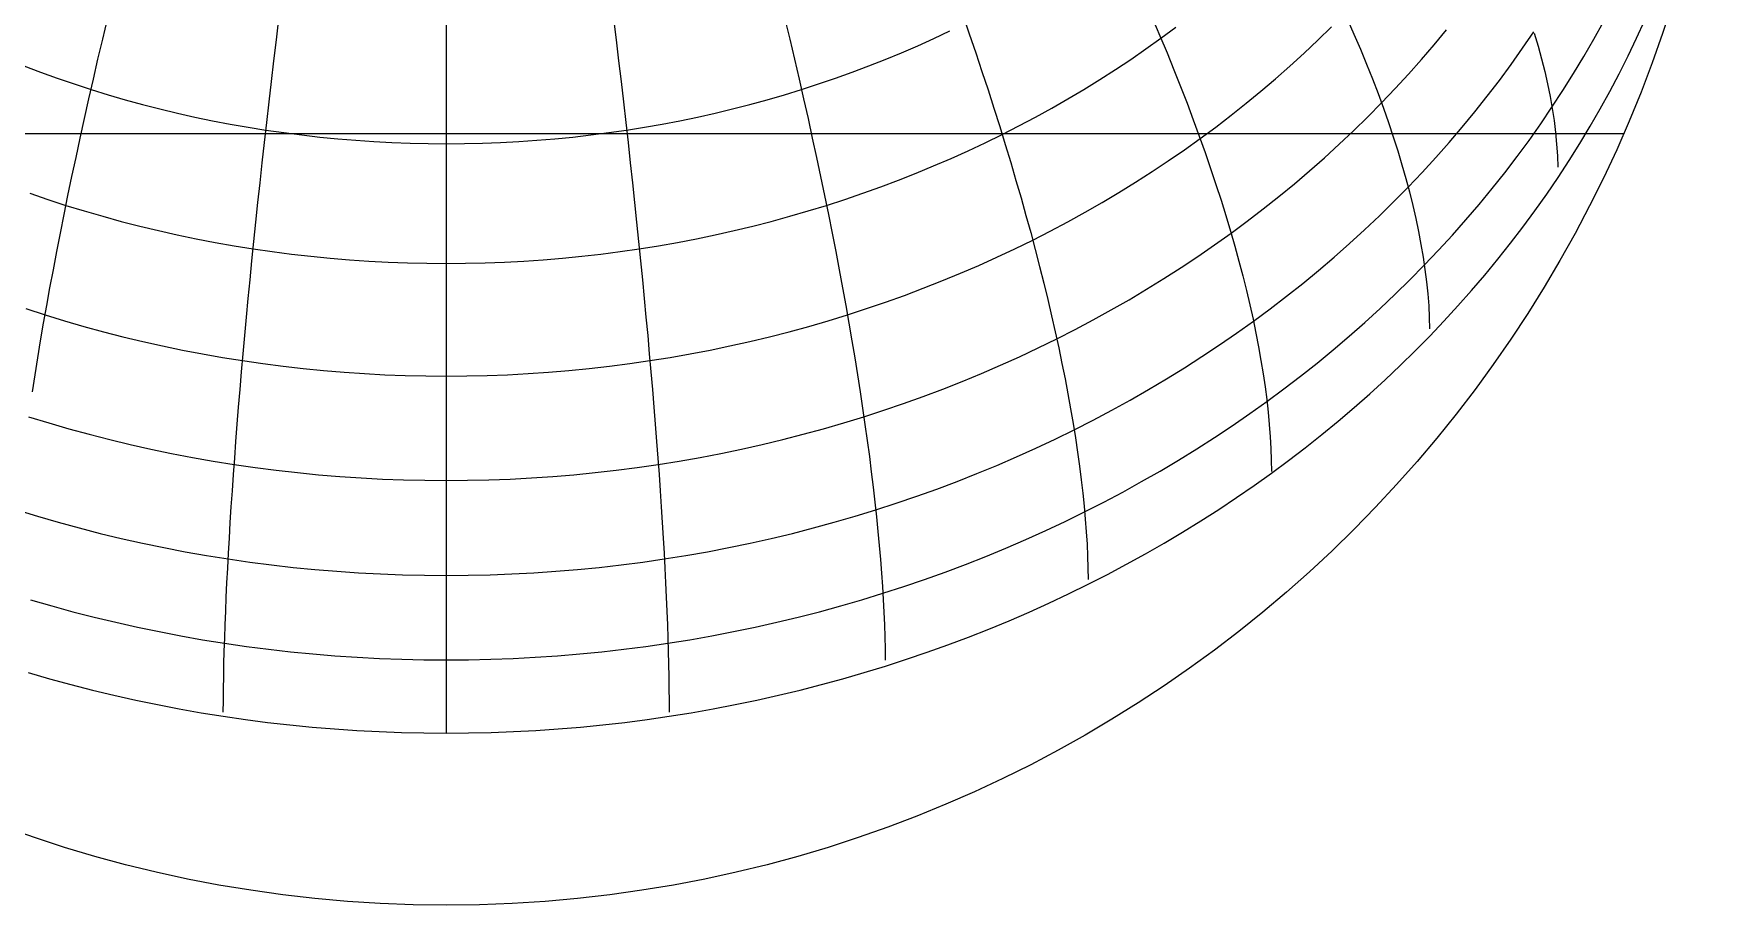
# Model space of a CAD drawing. Header units: millimetres. Extents: x -85 to 85, y -85 to 85.
# Drawn here: x -27.3 to 85, y -85 to -27.3 of the extents above; entities that cross this region are included whole.
import ezdxf

# ---------------------------------------------------------------- set-up
doc = ezdxf.new("R2010")
doc.units = ezdxf.units.MM
for name, color, linetype in [('CUT_OUTER', 1, 'Continuous'), ('ENGRAVE', 7, 'Continuous'), ('ENGRAVE_FINE', 8, 'Continuous')]:
    doc.layers.add(name, color=color, linetype=linetype)

msp = doc.modelspace()

# ---------------------------------------------------------------- linework, layer by layer
at = {"layer": 'CUT_OUTER'}
msp.add_circle((0, 0), 85, dxfattribs=at)
at = {"layer": 'ENGRAVE'}
msp.add_lwpolyline([(-27.6733, -69.6017), (-26.2664, -70.0093), (-24.8516, -70.3957), (-23.4292, -70.7605), (-21.9996, -71.1039), (-20.5634, -71.4256), (-19.1208, -71.7255), (-17.6725, -72.0036), (-16.2188, -72.2597), (-14.7601, -72.4938), (-13.2969, -72.7059), (-11.8297, -72.8958), (-10.3589, -73.0635), (-8.8849, -73.2089), (-7.4082, -73.332), (-5.9293, -73.4328), (-4.4486, -73.5113), (-2.9665, -73.5673), (-1.4835, -73.6009), (0, -73.6122), (1.4835, -73.6009), (2.9665, -73.5673), (4.4486, -73.5113), (5.9293, -73.4328), (7.4082, -73.332), (8.8849, -73.2089), (10.3589, -73.0635), (11.8297, -72.8958), (13.2969, -72.7059), (14.7601, -72.4938), (16.2188, -72.2597), (17.6725, -72.0036), (19.1208, -71.7255), (20.5634, -71.4256), (21.9996, -71.1039), (23.4292, -70.7605), (24.8516, -70.3957), (26.2664, -70.0093), (27.6733, -69.6017), (29.0717, -69.1728), (30.4613, -68.7229), (31.8416, -68.252), (33.2121, -67.7603), (34.5726, -67.2481), (35.9226, -66.7153), (37.2615, -66.1622), (38.5892, -65.5889), (39.9051, -64.9957), (41.2088, -64.3826), (42.5, -63.75), (43.7782, -63.0979), (45.0431, -62.4267), (46.2943, -61.7364), (47.5314, -61.0272), (48.754, -60.2996), (49.9617, -59.5535), (51.1543, -58.7893), (52.3312, -58.0072), (53.4922, -57.2074), (54.6369, -56.3902), (55.765, -55.5558), (56.8761, -54.7045), (57.9699, -53.8365), (59.046, -52.9522), (60.1041, -52.0517), (61.1439, -51.1353), (62.1651, -50.2034), (63.1673, -49.2561), (64.1503, -48.2939), (65.1138, -47.317), (66.0574, -46.3256), (66.9809, -45.3202), (67.884, -44.3009), (68.7664, -43.2681), (69.6279, -42.2222), (70.4682, -41.1634), (71.287, -40.0921), (72.0841, -39.0085), (72.8592, -37.9131), (73.6122, -36.8061), (74.3427, -35.6879), (75.0505, -34.5588), (75.7356, -33.4192), (76.3975, -32.2694), (77.0362, -31.1098), (77.6514, -29.9408), (78.2429, -28.7626), (78.8106, -27.5756), (79.3543, -26.3802)], dxfattribs=at)
at = {"layer": 'ENGRAVE_FINE'}
for points in [[(-27.8278, -45.4952), (-26.5583, -45.9062), (-25.2808, -46.298), (-23.9956, -46.6704), (-22.7031, -47.0233), (-21.4036, -47.3567), (-20.0977, -47.6703), (-18.7856, -47.9642), (-17.4678, -48.2382), (-16.1446, -48.4922), (-14.8166, -48.7262), (-13.484, -48.9401), (-12.1473, -49.1338), (-10.807, -49.3073), (-9.4633, -49.4605), (-8.1168, -49.5934), (-6.7678, -49.7058), (-5.4167, -49.7979), (-4.064, -49.8696), (-2.71, -49.9208), (-1.3552, -49.9515), (0, -49.9617), (1.3552, -49.9515), (2.71, -49.9208), (4.064, -49.8696), (5.4167, -49.7979), (6.7678, -49.7058), (8.1168, -49.5934), (9.4633, -49.4605), (10.807, -49.3073), (12.1473, -49.1338), (13.484, -48.9401), (14.8166, -48.7262), (16.1446, -48.4922), (17.4678, -48.2382), (18.7856, -47.9642), (20.0977, -47.6703), (21.4036, -47.3567), (22.7031, -47.0233), (23.9956, -46.6704), (25.2808, -46.298), (26.5583, -45.9062), (27.8278, -45.4952), (29.0887, -45.065), (30.3408, -44.6159), (31.5837, -44.1478), (32.8169, -43.6611), (34.0401, -43.1558), (35.253, -42.6321), (36.4551, -42.0902), (37.6461, -41.5302), (38.8257, -40.9522), (39.9934, -40.3565), (41.149, -39.7433), (42.292, -39.1127), (43.4221, -38.4649), (44.539, -37.8001), (45.6423, -37.1185), (46.7318, -36.4204), (47.807, -35.7059), (48.8676, -34.9752), (49.9133, -34.2287), (50.9439, -33.4664), (51.9589, -32.6887), (52.9581, -31.8958), (53.9412, -31.0879), (54.9078, -30.2652), (55.8577, -29.4281), (56.7906, -28.5768), (57.7062, -27.7114), (58.6042, -26.8324)], [(-27.5756, -37.858), (-26.3802, -38.2658), (-25.1768, -38.6554), (-23.9658, -39.0268), (-22.7474, -39.3799), (-21.5221, -39.7144), (-20.2903, -40.0304), (-19.0522, -40.3278), (-17.8084, -40.6064), (-16.5591, -40.8661), (-15.3048, -41.1069), (-14.0459, -41.3287), (-12.7826, -41.5315), (-11.5155, -41.7151), (-10.2448, -41.8796), (-8.9711, -42.0248), (-7.6946, -42.1508), (-6.4157, -42.2574), (-5.1349, -42.3447), (-3.8526, -42.4126), (-2.569, -42.4612), (-1.2847, -42.4903), (0, -42.5), (1.2847, -42.4903), (2.569, -42.4612), (3.8526, -42.4126), (5.1349, -42.3447), (6.4157, -42.2574), (7.6946, -42.1508), (8.9711, -42.0248), (10.2448, -41.8796), (11.5155, -41.7151), (12.7826, -41.5315), (14.0459, -41.3287), (15.3048, -41.1069), (16.5591, -40.8661), (17.8084, -40.6064), (19.0522, -40.3278), (20.2903, -40.0304), (21.5221, -39.7144), (22.7474, -39.3799), (23.9658, -39.0268), (25.1768, -38.6554), (26.3802, -38.2658), (27.5756, -37.858), (28.7626, -37.4322), (29.9408, -36.9885), (31.1098, -36.5271), (32.2694, -36.0481), (33.4192, -35.5517), (34.5588, -35.0379), (35.6879, -34.507), (36.8061, -33.9591), (37.9131, -33.3944), (39.0085, -32.8131), (40.0921, -32.2152), (41.1634, -31.6011), (42.2222, -30.9709), (43.2681, -30.3248), (44.3009, -29.663), (45.3202, -28.9857), (46.3256, -28.2931), (47.317, -27.5853), (48.2939, -26.8627)], [(-27.5217, -64.7779), (-26.1226, -65.1833), (-24.7155, -65.5676), (-23.3008, -65.9305), (-21.8791, -66.2719), (-20.4507, -66.5918), (-19.0161, -66.8901), (-17.5757, -67.1667), (-16.1299, -67.4214), (-14.6792, -67.6542), (-13.2241, -67.8651), (-11.7649, -68.054), (-10.3021, -68.2208), (-8.8362, -68.3654), (-7.3677, -68.4879), (-5.8968, -68.5881), (-4.4242, -68.6661), (-2.9502, -68.7218), (-1.4753, -68.7553), (0, -68.7664), (1.4753, -68.7553), (2.9502, -68.7218), (4.4242, -68.6661), (5.8968, -68.5881), (7.3677, -68.4879), (8.8362, -68.3654), (10.3021, -68.2208), (11.7649, -68.054), (13.2241, -67.8651), (14.6792, -67.6542), (16.1299, -67.4214), (17.5757, -67.1667), (19.0161, -66.8901), (20.4507, -66.5918), (21.8791, -66.2719), (23.3008, -65.9305), (24.7155, -65.5676), (26.1226, -65.1833), (27.5217, -64.7779), (28.9125, -64.3514), (30.2944, -63.9039), (31.6671, -63.4357), (33.0302, -62.9467), (34.3832, -62.4372), (35.7258, -61.9073), (37.0574, -61.3573), (38.3778, -60.7872), (39.6865, -60.1972), (40.9831, -59.5875), (42.2672, -58.9583), (43.5384, -58.3098), (44.7964, -57.6422), (46.0407, -56.9557), (47.271, -56.2505), (48.4869, -55.5268), (49.6881, -54.7848), (50.874, -54.0248), (52.0445, -53.2469), (53.1992, -52.4515), (54.3376, -51.6388), (55.4595, -50.809), (56.5645, -49.9624), (57.6523, -49.0991), (58.7225, -48.2196), (59.7748, -47.3241), (60.8089, -46.4127), (61.8245, -45.4859), (62.8213, -44.5439), (63.7989, -43.5869), (64.7571, -42.6153), (65.6955, -41.6294), (66.614, -40.6294), (67.5121, -39.6158), (68.3897, -38.5887), (69.2465, -37.5484), (70.0822, -36.4954), (70.8965, -35.43), (71.6892, -34.3523), (72.4601, -33.2629), (73.2089, -32.162), (73.9354, -31.0499), (74.6394, -29.927), (75.3207, -28.7937), (75.979, -27.6502), (76.6141, -26.497)], [(-27.401, -50.9977), (-27.2273, -49.8875), (-27.0453, -48.762), (-26.8551, -47.6218), (-26.6567, -46.467), (-26.4502, -45.298), (-26.2356, -44.1153), (-26.013, -42.9191), (-25.7825, -41.7099), (-25.5442, -40.488), (-25.298, -39.2537), (-25.0442, -38.0074), (-24.7827, -36.7496), (-24.5137, -35.4806), (-24.2372, -34.2008), (-23.9534, -32.9106), (-23.6622, -31.6103), (-23.3638, -30.3004), (-23.0583, -28.9813), (-22.7458, -27.6533), (-22.4264, -26.317)], [(-14.7598, -72.2116), (-14.7558, -71.4505), (-14.7474, -70.6677), (-14.7344, -69.8634), (-14.717, -69.0377), (-14.6951, -68.1911), (-14.6687, -67.3236), (-14.6379, -66.4357), (-14.6026, -65.5275), (-14.5628, -64.5994), (-14.5186, -63.6515), (-14.47, -62.6843), (-14.417, -61.698), (-14.3596, -60.6929), (-14.2978, -59.6693), (-14.2316, -58.6276), (-14.1611, -57.568), (-14.0863, -56.4908), (-14.0073, -55.3965), (-13.9239, -54.2852), (-13.8363, -53.1574), (-13.7445, -52.0135), (-13.6485, -50.8537), (-13.5484, -49.6784), (-13.4441, -48.4879), (-13.3357, -47.2827), (-13.2233, -46.0631), (-13.1068, -44.8295), (-12.9863, -43.5822), (-12.8619, -42.3216), (-12.7336, -41.0482), (-12.6014, -39.7622), (-12.4653, -38.4642), (-12.3255, -37.1544), (-12.1819, -35.8333), (-12.0346, -34.5012), (-11.8836, -33.1587), (-11.729, -31.8061), (-11.5709, -30.4438), (-11.4092, -29.0722), (-11.244, -27.6917), (-11.0754, -26.3028)], [(0, -26.2664), (0, -27.6733), (0, -29.0717), (0, -30.4613), (0, -31.8416), (0, -33.2121), (0, -34.5726), (0, -35.9226), (0, -37.2615), (0, -38.5892), (0, -39.9051), (0, -41.2088), (0, -42.5), (0, -43.7782), (0, -45.0431), (0, -46.2943), (0, -47.5314), (0, -48.754), (0, -49.9617), (0, -51.1543), (0, -52.3312), (0, -53.4922), (0, -54.6369), (0, -55.765), (0, -56.8761), (0, -57.9699), (0, -59.046), (0, -60.1041), (0, -61.1439), (0, -62.1651), (0, -63.1673), (0, -64.1503), (0, -65.1138), (0, -66.0574), (0, -66.9809), (0, -67.884), (0, -68.7664), (0, -69.6279), (0, -70.4682), (0, -71.287), (0, -72.0841), (0, -72.8592), (0, -73.6122)], [(11.0754, -26.3028), (11.244, -27.6917), (11.4092, -29.0722), (11.5709, -30.4438), (11.729, -31.8061), (11.8836, -33.1587), (12.0346, -34.5012), (12.1819, -35.8333), (12.3255, -37.1544), (12.4653, -38.4642), (12.6014, -39.7622), (12.7336, -41.0482), (12.8619, -42.3216), (12.9863, -43.5822), (13.1068, -44.8295), (13.2233, -46.0631), (13.3357, -47.2827), (13.4441, -48.4879), (13.5484, -49.6784), (13.6485, -50.8537), (13.7445, -52.0135), (13.8363, -53.1574), (13.9239, -54.2852), (14.0073, -55.3965), (14.0863, -56.4908), (14.1611, -57.568), (14.2316, -58.6276), (14.2978, -59.6693), (14.3596, -60.6929), (14.417, -61.698), (14.47, -62.6843), (14.5186, -63.6515), (14.5628, -64.5994), (14.6026, -65.5275), (14.6379, -66.4357), (14.6687, -67.3236), (14.6951, -68.1911), (14.717, -69.0377), (14.7344, -69.8634), (14.7474, -70.6677), (14.7558, -71.4505), (14.7598, -72.2116)], [(22.4264, -26.317), (22.7458, -27.6533), (23.0583, -28.9813), (23.3638, -30.3004), (23.6622, -31.6103), (23.9534, -32.9106), (24.2372, -34.2008), (24.5137, -35.4806), (24.7827, -36.7496), (25.0442, -38.0074), (25.298, -39.2537), (25.5442, -40.488), (25.7825, -41.7099), (26.013, -42.9191), (26.2356, -44.1153), (26.4502, -45.298), (26.6567, -46.467), (26.8551, -47.6218), (27.0453, -48.762), (27.2273, -49.8875), (27.401, -50.9977), (27.5664, -52.0924), (27.7233, -53.1712), (27.8718, -54.2338), (28.0118, -55.2799), (28.1433, -56.3092), (28.2662, -57.3213), (28.3805, -58.316), (28.4862, -59.2928), (28.5832, -60.2517), (28.6714, -61.1921), (28.751, -62.114), (28.8218, -63.0169), (28.8838, -63.9006), (28.937, -64.7649), (28.9813, -65.6094), (29.0169, -66.4339), (29.0436, -67.2382), (29.0615, -68.0221), (29.0705, -68.7852)], [(34.1926, -26.0477), (34.6279, -27.3013), (35.0527, -28.5465), (35.4668, -29.7831), (35.87, -31.0105), (36.2624, -32.2286), (36.6437, -33.4368), (37.0139, -34.6348), (37.3727, -35.8223), (37.7202, -36.9988), (38.0562, -38.1641), (38.3806, -39.3178), (38.6933, -40.4595), (38.9943, -41.5888), (39.2833, -42.7055), (39.5604, -43.8092), (39.8254, -44.8996), (40.0783, -45.9762), (40.319, -47.0389), (40.5475, -48.0872), (40.7635, -49.1209), (40.9672, -50.1396), (41.1583, -51.1431), (41.337, -52.1309), (41.503, -53.1029), (41.6564, -54.0587), (41.7971, -54.9981), (41.9251, -55.9207), (42.0403, -56.8262), (42.1427, -57.7145), (42.2322, -58.5852), (42.3089, -59.438), (42.3727, -60.2727), (42.4236, -61.0891), (42.4616, -61.8868), (42.4867, -62.6657), (42.4988, -63.4255)], [(46.7634, -26.2851), (47.2494, -27.4249), (47.7211, -28.5563), (48.1781, -29.6791), (48.6205, -30.7928), (49.0481, -31.8971), (49.4608, -32.9917), (49.8584, -34.0762), (50.2408, -35.1504), (50.6078, -36.2139), (50.9595, -37.2663), (51.2957, -38.3074), (51.6162, -39.3368), (51.921, -40.3542), (52.21, -41.3593), (52.4831, -42.3519), (52.7402, -43.3315), (52.9812, -44.298), (53.2061, -45.2509), (53.4148, -46.1901), (53.6072, -47.1152), (53.7833, -48.0259), (53.943, -48.922), (54.0863, -49.8032), (54.2131, -50.6692), (54.3234, -51.5198), (54.4171, -52.3548), (54.4943, -53.1737), (54.5548, -53.9765), (54.5988, -54.7628), (54.6261, -55.5324), (54.6368, -56.2852)], [(59.6499, -26.3048), (60.0965, -27.3115), (60.5248, -28.3097), (60.9346, -29.2994), (61.3259, -30.2801), (61.6985, -31.2517), (62.0523, -32.2137), (62.3872, -33.1658), (62.7031, -34.1079), (62.9999, -35.0396), (63.2775, -35.9606), (63.5358, -36.8707), (63.7748, -37.7695), (63.9944, -38.6569), (64.1944, -39.5324), (64.3749, -40.3959), (64.5358, -41.2471), (64.6771, -42.0858), (64.7986, -42.9116), (64.9004, -43.7243), (64.9825, -44.5238), (65.0447, -45.3096), (65.0871, -46.0817), (65.1097, -46.8397)], [(-28.4364, -58.825), (-27.0686, -59.2445), (-25.6925, -59.6432), (-24.3085, -60.0211), (-22.9172, -60.378), (-21.5189, -60.7138), (-20.114, -61.0285), (-18.703, -61.3219), (-17.2863, -61.5939), (-15.8643, -61.8444), (-14.4376, -62.0734), (-13.0064, -62.2808), (-11.5712, -62.4666), (-10.1325, -62.6306), (-8.6908, -62.7729), (-7.2464, -62.8933), (-5.7997, -62.9919), (-4.3513, -63.0686), (-2.9016, -63.1234), (-1.451, -63.1563), (0, -63.1673), (1.451, -63.1563), (2.9016, -63.1234), (4.3513, -63.0686), (5.7997, -62.9919), (7.2464, -62.8933), (8.6908, -62.7729), (10.1325, -62.6306), (11.5712, -62.4666), (13.0064, -62.2808), (14.4376, -62.0734), (15.8643, -61.8444), (17.2863, -61.5939), (18.703, -61.3219), (20.114, -61.0285), (21.5189, -60.7138), (22.9172, -60.378), (24.3085, -60.0211), (25.6925, -59.6432), (27.0686, -59.2445), (28.4364, -58.825), (29.7956, -58.3849), (31.1457, -57.9243), (32.4864, -57.4434), (33.8171, -56.9423), (35.1376, -56.4211), (36.4473, -55.8801), (37.7459, -55.3194), (39.0331, -54.7391), (40.3083, -54.1395), (41.5713, -53.5207), (42.8216, -52.8828), (44.0588, -52.2262), (45.2827, -51.551), (46.4927, -50.8574), (47.6886, -50.1456), (48.87, -49.4159), (50.0364, -48.6684), (51.1877, -47.9033), (52.3233, -47.121), (53.443, -46.3217), (54.5464, -45.5055), (55.6332, -44.6728), (56.7031, -43.8238), (57.7557, -42.9588), (58.7907, -42.078), (59.8077, -41.1816), (60.8066, -40.2701), (61.787, -39.3435), (62.7485, -38.4023), (63.6909, -37.4467), (64.6139, -36.4771), (65.5172, -35.4936), (66.4006, -34.4966), (67.2637, -33.4864), (68.1064, -32.4633), (68.9283, -31.4276), (69.7292, -30.3797), (70.5089, -29.3198), (71.2671, -28.2483), (72.0036, -27.1655)], [(-27.9698, -29.4239), (-26.8692, -29.8384), (-25.7604, -30.2362), (-24.6437, -30.6171), (-23.5195, -30.9811), (-22.3882, -31.3281), (-21.25, -31.6579), (-20.1054, -31.9704), (-18.9546, -32.2656), (-17.7981, -32.5434), (-16.6361, -32.8036), (-15.4691, -33.0463), (-14.2973, -33.2712), (-13.1213, -33.4784), (-11.9412, -33.6679), (-10.7574, -33.8394), (-9.5704, -33.993), (-8.3805, -34.1287), (-7.1881, -34.2464), (-5.9934, -34.346), (-4.7969, -34.4275), (-3.599, -34.491), (-2.3999, -34.5363), (-1.2001, -34.5635), (0, -34.5726), (1.2001, -34.5635), (2.3999, -34.5363), (3.599, -34.491), (4.7969, -34.4275), (5.9934, -34.346), (7.1881, -34.2464), (8.3805, -34.1287), (9.5704, -33.993), (10.7574, -33.8394), (11.9412, -33.6679), (13.1213, -33.4784), (14.2973, -33.2712), (15.4691, -33.0463), (16.6361, -32.8036), (17.7981, -32.5434), (18.9546, -32.2656), (20.1054, -31.9704), (21.25, -31.6579), (22.3882, -31.3281), (23.5195, -30.9811), (24.6437, -30.6171), (25.7604, -30.2362), (26.8692, -29.8384), (27.9698, -29.4239), (29.062, -28.9929), (30.1452, -28.5454), (31.2193, -28.0817), (32.2839, -27.6017), (33.3386, -27.1058)], [(-27.6488, -52.654), (-26.3189, -53.0619), (-24.9809, -53.4496), (-23.6353, -53.817), (-22.2825, -54.1641), (-20.9229, -54.4906), (-19.5569, -54.7965), (-18.185, -55.0818), (-16.8075, -55.3462), (-15.425, -55.5898), (-14.0377, -55.8125), (-12.6461, -56.0142), (-11.2507, -56.1948), (-9.8519, -56.3543), (-8.4501, -56.4926), (-7.0457, -56.6097), (-5.6391, -56.7056), (-4.2308, -56.7802), (-2.8213, -56.8335), (-1.4108, -56.8654), (0, -56.8761), (1.4108, -56.8654), (2.8213, -56.8335), (4.2308, -56.7802), (5.6391, -56.7056), (7.0457, -56.6097), (8.4501, -56.4926), (9.8519, -56.3543), (11.2507, -56.1948), (12.6461, -56.0142), (14.0377, -55.8125), (15.425, -55.5898), (16.8075, -55.3462), (18.185, -55.0818), (19.5569, -54.7965), (20.9229, -54.4906), (22.2825, -54.1641), (23.6353, -53.817), (24.9809, -53.4496), (26.3189, -53.0619), (27.6488, -52.654), (28.9704, -52.2261), (30.2831, -51.7783), (31.5866, -51.3107), (32.8805, -50.8235), (34.1644, -50.3168), (35.4378, -49.7907), (36.7005, -49.2455), (37.952, -48.6813), (39.1919, -48.0983), (40.4199, -47.4966), (41.6356, -46.8765), (42.8386, -46.2381), (44.0285, -45.5815), (45.205, -44.9071), (46.3678, -44.2151), (47.5164, -43.5055), (48.6506, -42.7787), (49.77, -42.0349), (50.8741, -41.2742), (51.9628, -40.497), (53.0357, -39.7035), (54.0924, -38.8938), (55.1326, -38.0684), (56.156, -37.2273), (57.1624, -36.3708), (58.1513, -35.4993), (59.1225, -34.613), (60.0757, -33.7122), (61.0106, -32.797), (61.9269, -31.8679), (62.8243, -30.9251), (63.7026, -29.9688), (64.5615, -28.9994), (65.4008, -28.0172), (66.2201, -27.0225)], [(72.0307, -27.2532), (72.2846, -28.1073), (72.5165, -28.9528), (72.7263, -29.7895), (72.9139, -30.6171), (73.0793, -31.4354), (73.2225, -32.2441), (73.3434, -33.043), (73.4419, -33.8319), (73.518, -34.6104), (73.5718, -35.3784), (73.6031, -36.1356)], [(-27.9348, -33.8937), (-26.6605, -33.8937), (-25.3781, -33.8937), (-24.0879, -33.8937), (-22.7904, -33.8937), (-21.486, -33.8937), (-20.175, -33.8937), (-18.8578, -33.8937), (-17.535, -33.8937), (-16.2067, -33.8937), (-14.8736, -33.8937), (-13.5359, -33.8937), (-12.1941, -33.8937), (-10.8486, -33.8937), (-9.4997, -33.8937), (-8.148, -33.8937), (-6.7938, -33.8937), (-5.4375, -33.8937), (-4.0796, -33.8937), (-2.7204, -33.8937), (-1.3604, -33.8937), (0, -33.8937), (1.3604, -33.8937), (2.7204, -33.8937), (4.0796, -33.8937), (5.4375, -33.8937), (6.7938, -33.8937), (8.148, -33.8937), (9.4997, -33.8937), (10.8486, -33.8937), (12.1941, -33.8937), (13.5359, -33.8937), (14.8736, -33.8937), (16.2067, -33.8937), (17.535, -33.8937), (18.8578, -33.8937), (20.175, -33.8937), (21.486, -33.8937), (22.7904, -33.8937), (24.0879, -33.8937), (25.3781, -33.8937), (26.6605, -33.8937), (27.9348, -33.8937), (29.2006, -33.8937), (30.4575, -33.8937), (31.7052, -33.8937), (32.9431, -33.8937), (34.1711, -33.8937), (35.3886, -33.8937), (36.5954, -33.8937), (37.791, -33.8937), (38.9751, -33.8937), (40.1473, -33.8937), (41.3073, -33.8937), (42.4547, -33.8937), (43.5891, -33.8937), (44.7103, -33.8937), (45.8179, -33.8937), (46.9115, -33.8937), (47.9909, -33.8937), (49.0556, -33.8937), (50.1054, -33.8937), (51.1399, -33.8937), (52.1588, -33.8937), (53.1618, -33.8937), (54.1487, -33.8937), (55.119, -33.8937), (56.0726, -33.8937), (57.0091, -33.8937), (57.9282, -33.8937), (58.8297, -33.8937), (59.7132, -33.8937), (60.5786, -33.8937), (61.4255, -33.8937), (62.2537, -33.8937), (63.063, -33.8937), (63.853, -33.8937), (64.6236, -33.8937), (65.3745, -33.8937), (66.1054, -33.8937), (66.8163, -33.8937), (67.5068, -33.8937), (68.1767, -33.8937), (68.8259, -33.8937), (69.4541, -33.8937), (70.0611, -33.8937), (70.6468, -33.8937), (71.211, -33.8937), (71.7535, -33.8937), (72.2741, -33.8937), (72.7727, -33.8937), (73.2491, -33.8937), (73.7033, -33.8937), (74.135, -33.8937), (74.5441, -33.8937), (74.9305, -33.8937), (75.294, -33.8937), (75.6347, -33.8937), (75.9523, -33.8937), (76.2467, -33.8937), (76.5179, -33.8937), (76.7659, -33.8937), (76.9904, -33.8937), (77.1915, -33.8937), (77.3691, -33.8937), (77.5231, -33.8937), (77.6535, -33.8937), (77.7602, -33.8937), (77.8433, -33.8937), (77.9026, -33.8937), (77.9382, -33.8937), (77.9501, -33.8937)]]:
    msp.add_lwpolyline(points, dxfattribs=at)

doc.saveas('drawing.dxf')
